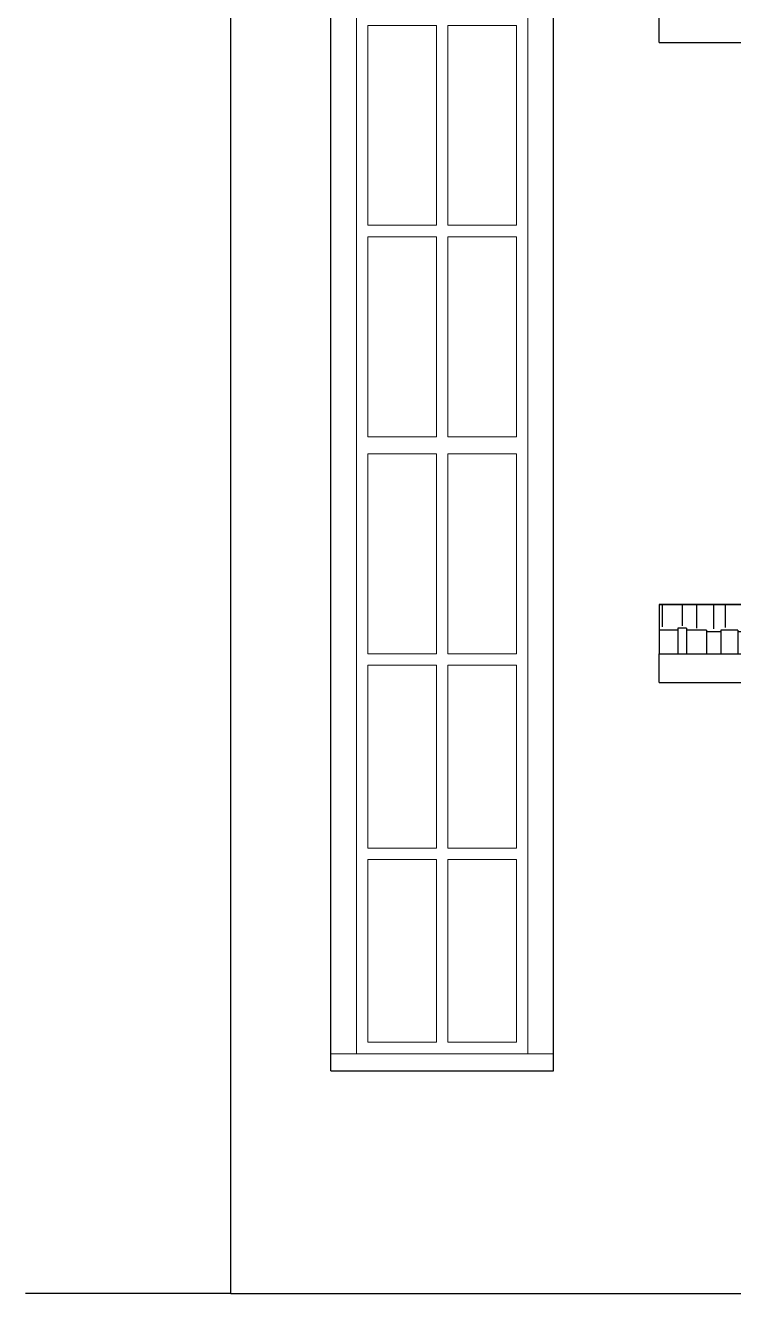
# Model space of a CAD drawing. Header units: inches. Extents: x 1397 to 20304, y -27267 to -746.
# Drawn here: x 13730.2 to 13854.3, y -21428.1 to -21206.1 of the extents above; entities that cross this region are included whole.
import ezdxf

# ---------------------------------------------------------------- set-up
doc = ezdxf.new("R2010")
doc.units = ezdxf.units.IN
doc.header["$LTSCALE"] = 17
doc.header["$MEASUREMENT"] = 0
doc.layers.add('25 BOT BAR', color=12, linetype='Continuous', lineweight=25)
doc.layers.add('WINDOW FRAME', color=161, linetype='Continuous', lineweight=20)

msp = doc.modelspace()

# ---------------------------------------------------------------- hatches: boundary and pattern name
at = {"layer": '25 BOT BAR'}
h = msp.add_hatch(dxfattribs=at)
h.set_pattern_fill('AR-RSHKE', color=8, scale=0.5, angle=180)
h.paths.add_polyline_path([(13910.48, -21316.11), (13916.48, -21310.36), (13916.48, -21307.49), (13841.23, -21307.49), (13841.23, -21316.11)])

# ---------------------------------------------------------------- linework, layer by layer
for p, q in [((13783.73, -21389.11), (13783.73, -20893.27)), ((13822.73, -21389.11), (13822.73, -20893.27)), ((13766.23, -21316.11), (13766.23, -21204.11)), ((13841.23, -21209.11), (13841.23, -21204.11)), ((13841.23, -21209.11), (13841.23, -21204.11)), ((13841.23, -21209.11), (13915.29, -21209.11)), ((13841.23, -21209.11), (14086.97, -21209.11)), ((13841.23, -21307.49), (13841.23, -21316.11)), ((13841.23, -21307.49), (13916.48, -21307.49)), ((13766.23, -21428.11), (13766.23, -21316.11)), ((13841.23, -21321.11), (13841.23, -21316.11)), ((13841.23, -21316.11), (14086.97, -21316.11)), ((13841.23, -21321.11), (13915.29, -21321.11)), ((13783.73, -21389.11), (13822.73, -21389.11)), ((13766.23, -21428.11), (13730.23, -21428.11)), ((13766.23, -21428.11), (14226.23, -21428.11))]:
    msp.add_line(p, q, dxfattribs=at)
msp.add_lwpolyline([(13841.23, -21307.49), (13841.23, -21316.11), (13910.48, -21316.11), (13916.48, -21310.36), (13916.48, -21307.49), (13841.23, -21307.49)], dxfattribs=at)
at = {"layer": 'WINDOW FRAME'}
for p, q in [((13788.23, -21386.11), (13788.23, -20896.11)), ((13818.23, -21386.11), (13818.23, -20896.11)), ((13802.23, -21206.11), (13790.23, -21206.11)), ((13790.23, -21241.11), (13790.23, -21206.11)), ((13802.23, -21206.11), (13802.23, -21241.11)), ((13816.23, -21206.11), (13804.23, -21206.11)), ((13804.23, -21206.11), (13804.23, -21241.11)), ((13816.23, -21241.11), (13816.23, -21206.11)), ((13802.23, -21241.11), (13790.23, -21241.11)), ((13802.23, -21243.11), (13790.23, -21243.11)), ((13790.23, -21278.11), (13790.23, -21243.11)), ((13802.23, -21243.11), (13802.23, -21278.11)), ((13816.23, -21241.11), (13804.23, -21241.11)), ((13816.23, -21243.11), (13804.23, -21243.11)), ((13804.23, -21243.11), (13804.23, -21278.11)), ((13816.23, -21278.11), (13816.23, -21243.11)), ((13802.23, -21278.11), (13790.23, -21278.11)), ((13816.23, -21278.11), (13804.23, -21278.11)), ((13790.23, -21316.11), (13790.23, -21281.11)), ((13802.23, -21281.11), (13790.23, -21281.11)), ((13802.23, -21281.11), (13802.23, -21316.11)), ((13816.23, -21281.11), (13804.23, -21281.11)), ((13804.23, -21281.11), (13804.23, -21316.11)), ((13816.23, -21316.11), (13816.23, -21281.11)), ((13802.23, -21316.11), (13790.23, -21316.11)), ((13816.23, -21316.11), (13804.23, -21316.11)), ((13790.23, -21350.11), (13790.23, -21318.11)), ((13802.23, -21318.11), (13790.23, -21318.11)), ((13802.23, -21318.11), (13802.23, -21350.11)), ((13816.23, -21318.11), (13804.23, -21318.11)), ((13804.23, -21318.11), (13804.23, -21350.11)), ((13816.23, -21350.11), (13816.23, -21318.11)), ((13802.23, -21350.11), (13790.23, -21350.11)), ((13816.23, -21350.11), (13804.23, -21350.11)), ((13790.23, -21384.11), (13790.23, -21352.11)), ((13802.23, -21352.11), (13790.23, -21352.11)), ((13802.23, -21352.11), (13802.23, -21384.11)), ((13816.23, -21352.11), (13804.23, -21352.11)), ((13804.23, -21352.11), (13804.23, -21384.11)), ((13816.23, -21384.11), (13816.23, -21352.11)), ((13790.23, -21384.11), (13802.23, -21384.11)), ((13804.23, -21384.11), (13816.23, -21384.11)), ((13783.73, -21386.11), (13822.73, -21386.11))]:
    msp.add_line(p, q, dxfattribs=at)

doc.saveas('drawing.dxf')
